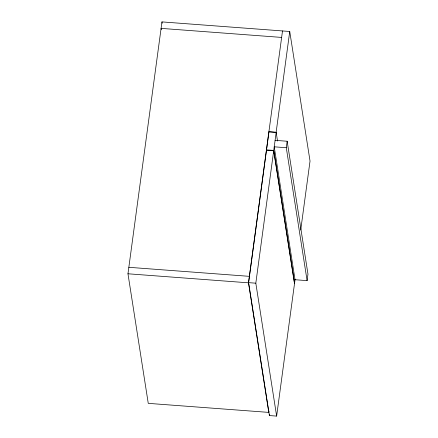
<?xml version="1.0" encoding="UTF-8"?>
<svg xmlns="http://www.w3.org/2000/svg" width="438" height="438" viewBox="0 0 438 438"><rect width="100%" height="100%" fill="white"/><g stroke="black" fill="none" stroke-linecap="round" stroke-linejoin="round"><path stroke-width="0.66" d="M268.976 411.107L268.801 412.399L148.258 403.36L127.967 273.783L161.967 21.9L289.742 31.487L310.033 161.064L300.725 230.032M268.801 412.399L248.51 282.822L282.51 30.939M248.587 282.647L266.463 150.229L273.695 150.776L294.506 283.682L276.635 416.1L269.403 415.558L248.587 282.647L255.819 283.189L276.635 416.1M255.819 283.189L273.695 150.776M273.745 150.415L276.17 132.424L268.937 131.882L266.512 149.873L273.745 150.415L294.555 283.32L295.097 279.324M277.517 141.009L276.143 132.238L289.742 31.487M286.282 147.721L274.226 146.818L295.042 279.723L307.098 280.627L286.282 147.721L287.158 141.244L275.102 140.341M269.403 415.558L269.584 414.206M307.098 280.627L307.969 274.15L287.158 141.244M281.634 37.422L161.091 28.377L161.304 29.729M268.91 131.696L276.143 132.238M128.843 267.306L249.386 276.345M127.967 273.783L248.51 282.822M161.967 21.9L162.175 23.252"/></g></svg>
